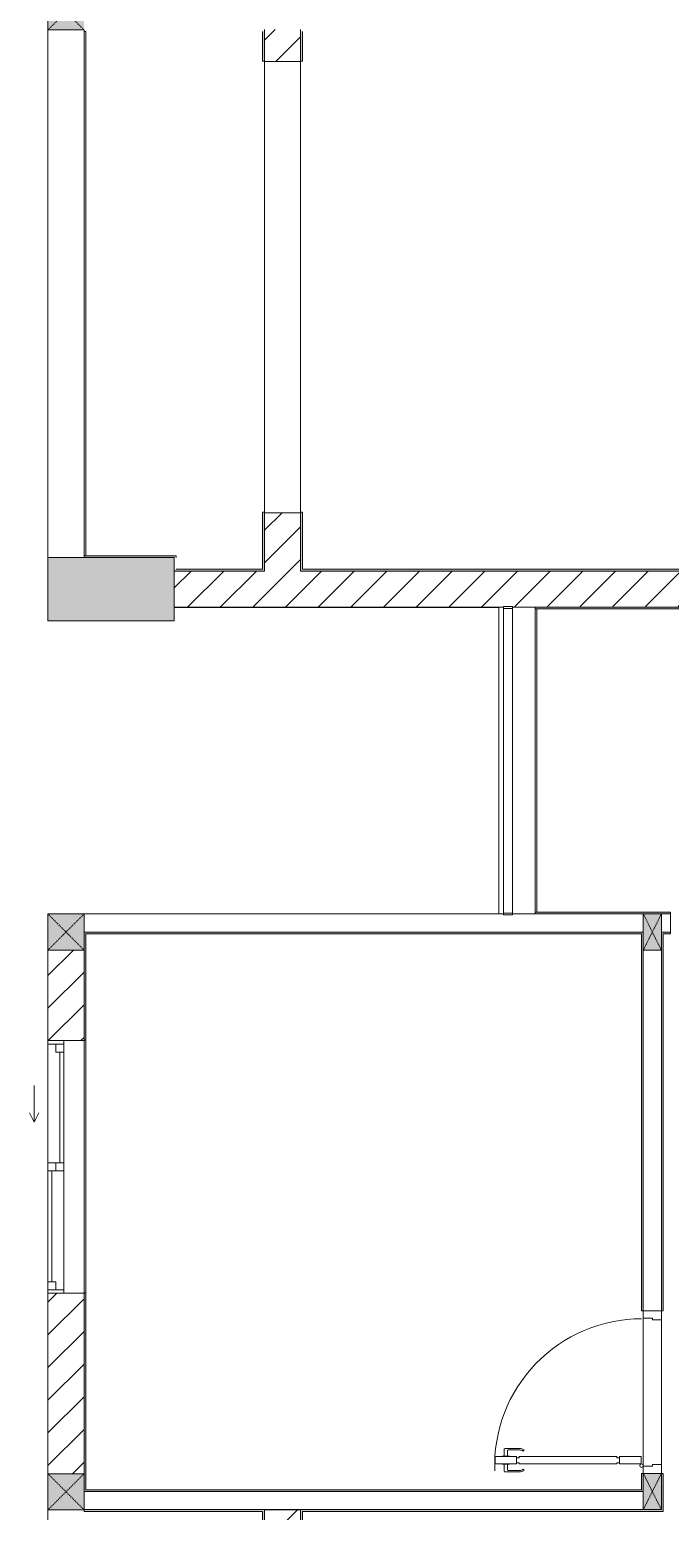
# Model space of a CAD drawing. Header units: millimetres. Extents: x 41758 to 237109, y 3795 to 78637.
# Drawn here: x 143306 to 146858, y 56627 to 64837 of the extents above; entities that cross this region are included whole.
import ezdxf

# ---------------------------------------------------------------- set-up
doc = ezdxf.new("R2010")
doc.units = ezdxf.units.MM
doc.linetypes.add('IMPORT-Dash _2_', pattern=[6, 3, -3])
for name, color, linetype, lineweight in [('A-DETL-GENF-7', 130, 'Continuous', 9), ('A-DOOR-2', 130, 'Continuous', 9), ('A-FLOR-1', 130, 'Continuous', 9), ('A-FLOR-HRAL-5', 130, 'Continuous', 9), ('A-GLAZ-3', 130, 'Continuous', 9), ('A-WALL-1', 130, 'Continuous', 9), ('A-WALL-PATT-3', 130, 'Continuous', 9), ('A_1404_dwg-1', 130, 'Continuous', 9), ('I-WALL', 130, 'Continuous', 9), ('I-WALL-1', 130, 'Continuous', 9), ('S-COLS-1', 130, 'Continuous', 9), ('S-COLS-2', 130, 'Continuous', 9), ('S-COLS-4', 130, 'Continuous', 9), ('S-COLS-7', 130, 'IMPORT-Dash _2_', 9), ('S-COLS-HDLN-1', 130, 'IMPORT-Dash _2_', 9)]:
    doc.layers.add(name, color=color, linetype=linetype, lineweight=lineweight)
pattern_1 = [(45, (0, 0), (-90.50967, 90.50967), [])]

# ---------------------------------------------------------------- blocks, each defined once
blk = doc.blocks.new('A_1404_dwg_NCV_TKTC_KET CAU_rvt-1-TKTC_MB HOÀN THIỆN SÀN TẦNG 3-4-4819833-KeyPlan-CH6')
at = {"layer": 'S-COLS-1'}
blk.add_hatch(color=256, dxfattribs=at).paths.add_polyline_path([(34352.6, 61561.9), (34352.6, 61911.9), (33652.6, 61911.9), (33652.6, 61561.9), (33852.6, 61561.9)])
at = {"layer": 'A-FLOR-1'}
for p, q in [((34352.6, 61635.3), (36152.6, 61635.3)), ((36152.5, 61635.3), (36152.5, 59936.9))]:
    blk.add_line(p, q, dxfattribs=at)
at = {"layer": 'S-COLS-2', "flags": 128}
blk.add_lwpolyline([(33852.6, 61911.9), (33652.6, 61911.9), (33652.6, 61561.9), (34352.6, 61561.9), (34352.6, 61836.9)], dxfattribs=at)
blk = doc.blocks.new('A_1404_dwg_DOOR_CW_01 CANH MO-PANEL KINH - DIW_01-900x2200-CỬA GỖ VÂN LAMINATE-553393-TKTC_MB HOÀN THIỆN SÀN TẦNG 3-4-4819840-KeyPlan-CH6')
at = {"layer": 'A-DETL-GENF-7'}
for p, q in [((105158.5, 29623.9), (105158.5, 29703.4)), ((105201.5, 29707.4), (105162.5, 29707.4)), ((105166.5, 29686.4), (105166.5, 29623.9)), ((105201.5, 29690.4), (105170.5, 29690.4)), ((105245.5, 29707.4), (105284.5, 29707.4)), ((105245.5, 29690.4), (105276.5, 29690.4)), ((105280.5, 29686.4), (105280.5, 29623.9)), ((105288.5, 29623.9), (105288.5, 29703.4)), ((105166.7, 29598.1), (105173.2, 29602.7)), ((105280.4, 29598.1), (105273.8, 29602.7))]:
    blk.add_line(p, q, dxfattribs=at)
at = {"layer": 'A-DETL-GENF-7', "flags": 128}
for points in [[(105203.5, 29758.9), (105243.5, 29758.9), (105243.5, 29638.9), (105203.5, 29638.9)], [(105201.5, 29679.2), (105203.5, 29679.2), (105203.5, 29718.7), (105201.5, 29718.7)], [(105237.5, 29082.9), (105243.5, 29082.9), (105243.5, 29624.9), (105237.5, 29624.9), (105237.5, 29638.9), (105209.5, 29638.9), (105209.5, 29624.9), (105203.5, 29624.9), (105203.5, 29082.9), (105209.5, 29082.9), (105209.5, 29068.9), (105237.5, 29068.9)], [(105245.5, 29679.2), (105243.5, 29679.2), (105243.5, 29718.7), (105245.5, 29718.7)], [(105243.5, 29068.9), (105203.5, 29068.9), (105203.5, 28948.9), (105243.5, 28948.9)]]:
    blk.add_lwpolyline(points, close=True, dxfattribs=at)
at = {"layer": 'A-DETL-GENF-7'}
blk.add_circle((105193.5, 28946.9), 10, dxfattribs=at)
for centre, radius, start, end in [((105193.5, 28946.9), 814, 360, 92), ((105162.5, 29703.4), 4, 90, 180), ((105170.5, 29686.4), 4, 90, 180), ((105276.5, 29686.4), 4, 0, 90), ((105284.5, 29703.4), 4, 0, 90), ((105203.5, 29623.9), 45, 180, 215), ((105203.5, 29623.9), 37, 180, 215), ((105243.5, 29623.9), 37, 325, 0), ((105243.5, 29623.9), 45, 325, 0)]:
    blk.add_arc(centre, radius, start, end, dxfattribs=at)
at = {"layer": 'A-DOOR-2'}
blk.add_line((105193.5, 28936.9), (105218.5, 28936.9), dxfattribs=at)
at = {"layer": 'A-DOOR-2', "flags": 128}
for points in [[(105150.5, 28836.9), (105200.5, 28836.9), (105200.5, 28886.9), (105190.5, 28886.9), (105190.5, 28936.9), (105150.5, 28936.9)], [(106000.5, 28836.9), (106050.5, 28836.9), (106050.5, 28936.9), (106010.5, 28936.9), (106010.5, 28886.9), (106000.5, 28886.9)]]:
    blk.add_lwpolyline(points, close=True, dxfattribs=at)
blk = doc.blocks.new('A_1404_dwg_Railing - 50 x 10mm-901205-TKTC_MB HOÀN THIỆN SÀN TẦNG 3-4-4819861-KeyPlan-CH6')
at = {"layer": 'A-FLOR-HRAL-5', "flags": 128}
blk.add_lwpolyline([(107527.5, 61566.9), (107477.5, 61566.9), (107477.5, 61556.9), (107527.5, 61556.9)], close=True, dxfattribs=at)
blk = doc.blocks.new('A_1404_dwg_Railing - Railing-1013286-TKTC_MB HOÀN THIỆN SÀN TẦNG 3-4-4819939-KeyPlan-CH6')
at = {"layer": 'A-FLOR-HRAL-5'}
for p, q in [((36177.6, 61630.3), (36177.6, 59941.5)), ((36227.6, 59941.5), (36227.6, 61630.3))]:
    blk.add_line(p, q, dxfattribs=at)
for p in [(-71299.9, 73.4), (-71299.9, -1625.4)]:
    blk.add_blockref('A_1404_dwg_Railing - 50 x 10mm-901205-TKTC_MB HOÀN THIỆN SÀN TẦNG 3-4-4819861-KeyPlan-CH6', p)
blk = doc.blocks.new('A_1404_dwg_G1_SOF - BO TRU - 100x200-745959-TKTC_MB HOÀN THIỆN SÀN TẦNG 3-4-4819847-KeyPlan-CH6')
at = {"layer": 'S-COLS-1'}
blk.add_hatch(color=256, dxfattribs=at).paths.add_polyline_path([(110752.6, 56636.9), (110752.6, 56836.9), (110652.6, 56836.9), (110652.6, 56636.9)])
at = {"layer": 'S-COLS-1', "flags": 128}
blk.add_lwpolyline([(110752.6, 56836.9), (110652.6, 56836.9), (110652.6, 56636.9), (110752.6, 56636.9)], close=True, dxfattribs=at)
at = {"layer": 'S-COLS-HDLN-1'}
for p, q in [((110752.6, 56836.9), (110652.6, 56636.9)), ((110652.6, 56836.9), (110752.6, 56636.9))]:
    blk.add_line(p, q, dxfattribs=at)
blk = doc.blocks.new('A_1404_dwg_NCV_TKTC_TANG 3 - 4_rvt-1-TKTC_MB HOÀN THIỆN SÀN TẦNG 3-4-4819943-KeyPlan-CH6')
at = {"layer": 'A-WALL-PATT-3'}
h = blk.add_hatch(color=256, dxfattribs=at)
h.paths.add_polyline_path([(34842.6, 61836.9), (34852.6, 61836.9), (34852.6, 62162.4), (34842.6, 62160.3), (34842.6, 61846.9)])
h.paths.add_polyline_path([(34852.6, 64662.4), (34852.6, 64826.9), (34842.6, 64826.9), (34842.6, 64662.4)])
h = blk.add_hatch(color=256, dxfattribs=at)
h.paths.add_polyline_path([(35052.6, 61846.9), (35062.6, 61846.9), (35062.6, 62162.4), (35052.6, 62160.3)])
h.paths.add_polyline_path([(35062.6, 64662.4), (35062.6, 64826.9), (35052.6, 64826.9), (35052.6, 64662.4)])
for points in [[(33852.6, 61911.9), (34362.6, 61911.9), (34362.6, 61921.9), (33852.6, 61921.9)], [(34842.6, 61836.9), (34842.6, 61846.9), (34352.6, 61846.9), (34352.6, 61836.9)], [(35062.6, 61836.9), (37552.6, 61836.9), (37552.6, 61846.9), (35052.6, 61846.9), (35052.6, 61836.9)], [(37542.6, 61626.9), (37552.6, 61626.9), (37552.6, 61636.9), (36352.6, 61636.9), (36352.6, 61626.9)], [(36942.6, 59826.9), (36952.6, 59826.9), (36952.6, 59836.9), (33852.6, 59836.9), (33852.6, 59826.9), (36477.5, 59826.9)], [(33862.6, 56736.9), (36952.6, 56736.9), (36952.6, 56746.9), (33862.6, 56746.9)], [(34842.6, 56626.9), (34852.6, 56626.9), (34852.6, 56636.9), (33852.6, 56635.3), (33852.6, 56626.9), (34352.6, 56626.9)], [(35062.6, 56626.9), (37052.6, 56626.9), (37052.6, 56636.9), (35052.6, 56635.3), (35052.6, 56626.9)]]:
    blk.add_hatch(color=256, dxfattribs=at).paths.add_polyline_path(points)
h = blk.add_hatch(color=256, dxfattribs=at)
h.paths.add_polyline_path([(37052.6, 59936.9), (37102.6, 59936.9), (37102.6, 59946.9), (36352.6, 59946.9), (36352.6, 59936.9), (36952.6, 59936.9)])
h.paths.add_polyline_path([(38052.6, 59936.9), (38052.6, 59946.9), (38002.6, 59946.9), (38002.6, 59936.9), (38042.6, 59936.9)])
h = blk.add_hatch(color=256, dxfattribs=at)
h.paths.add_polyline_path([(33862.6, 56736.9), (33862.6, 57837.4), (33852.6, 57835.3), (33852.6, 56736.9)])
h.paths.add_polyline_path([(33862.6, 59237.4), (33862.6, 59826.9), (33852.6, 59826.9), (33852.6, 59237.4)])
h = blk.add_hatch(color=256, dxfattribs=at)
h.paths.add_polyline_path([(36952.6, 56746.9), (36952.6, 56837.3), (36942.6, 56832.5), (36942.6, 56746.9)])
h.paths.add_polyline_path([(36952.6, 57737.3), (36952.6, 59826.9), (36942.6, 59826.9), (36942.6, 57737.3)])
h = blk.add_hatch(color=256, dxfattribs=at)
h.paths.add_polyline_path([(37062.6, 56626.9), (37062.6, 56837.3), (37052.6, 56836.9), (37052.6, 56626.9)])
h.paths.add_polyline_path([(37062.6, 57737.3), (37062.6, 59836.9), (37052.6, 59836.9), (37052.6, 57737.3)])
h = blk.add_hatch(color=256, dxfattribs=at)
h.paths.add_polyline_path([(38002.6, 59826.9), (38042.6, 59826.9), (38042.6, 59836.9), (38002.6, 59836.9)])
h.paths.add_polyline_path([(37062.6, 59826.9), (37102.6, 59826.9), (37102.6, 59836.9), (37062.6, 59836.9)])
h = blk.add_hatch(color=256, dxfattribs=at)
h.paths.add_polyline_path([(34852.6, 53636.9), (34852.6, 53962.4), (34842.6, 53960.3), (34842.6, 53636.9)])
h.paths.add_polyline_path([(34842.6, 56462.4), (34852.6, 56462.4), (34852.6, 56626.9), (34842.6, 56626.9)])
h = blk.add_hatch(color=256, dxfattribs=at)
h.paths.add_polyline_path([(35062.6, 53646.9), (35062.6, 53962.4), (35052.6, 53960.3), (35052.6, 53646.9)])
h.paths.add_polyline_path([(35052.6, 56462.4), (35062.6, 56462.4), (35062.6, 56626.9), (35052.6, 56626.9)])
at = {"layer": 'A-FLOR-1'}
for p, q in [((33852.6, 64835.3), (33852.6, 64826.9)), ((34852.6, 64826.9), (34852.6, 64836.9)), ((35052.6, 64836.9), (35052.6, 64826.9)), ((34852.6, 62160.3), (35052.6, 62160.3)), ((34352.6, 61911.9), (34352.6, 61846.9))]:
    blk.add_line(p, q, dxfattribs=at)
at = {"layer": 'A-FLOR-1', "flags": 128}
for points in [[(34852.6, 62162.4), (34852.6, 64660.3), (34852.6, 64662.4)], [(35052.6, 64662.4), (35052.6, 62162.4), (35052.6, 64660.3), (34852.6, 64660.3)]]:
    blk.add_lwpolyline(points, dxfattribs=at)
for points in [[(36952.6, 56877.3), (36952.6, 57697.3)], [(37052.6, 57687.3), (37052.6, 56887.3)]]:
    blk.add_lwpolyline(points, close=True, dxfattribs=at)
at = {"layer": 'A-WALL-1'}
for p, q in [((36227.6, 61636.9), (36352.6, 61636.9)), ((36352.6, 61626.9), (36352.6, 59946.9)), ((33852.6, 59936.9), (33852.6, 59836.9)), ((36177.6, 59936.9), (33852.6, 59936.9)), ((36952.6, 59936.9), (36227.6, 59936.9)), ((37102.6, 59936.9), (37052.6, 59936.9)), ((37102.6, 59836.9), (37102.6, 59936.9)), ((33852.6, 59836.9), (36952.6, 59836.9)), ((37052.6, 59836.9), (37062.6, 59836.9)), ((37062.6, 59836.9), (37102.6, 59836.9)), ((37052.6, 59736.5), (36952.6, 59736.5)), ((36952.6, 59736.5), (36952.6, 57737.3)), ((37052.6, 57737.3), (37052.6, 59736.5)), ((36952.6, 57737.3), (37052.6, 57737.3)), ((36952.6, 56877.3), (36952.6, 57697.3)), ((37052.6, 57687.3), (37052.6, 56887.3)), ((37052.6, 56837.3), (36952.6, 56837.3)), ((33852.6, 56736.9), (33852.6, 56636.9)), ((36952.6, 56736.9), (33852.6, 56736.9)), ((33852.6, 56636.9), (36952.6, 56636.9))]:
    blk.add_line(p, q, dxfattribs=at)
at = {"layer": 'A-WALL-1', "flags": 128}
blk.add_lwpolyline([(36152.6, 59936.9), (36152.6, 61636.9), (36177.6, 61636.9)], dxfattribs=at)
at = {"layer": 'I-WALL'}
for p, q in [((36362.6, 61626.9), (36362.6, 59946.9)), ((37052.6, 59936.9), (37102.6, 59936.9)), ((37102.6, 59836.9), (37062.6, 59836.9)), ((36952.6, 57737.3), (36952.6, 59736.5)), ((37052.6, 59736.5), (37052.6, 57737.3)), ((33852.6, 57837.4), (33852.6, 59237.4)), ((33862.6, 59237.4), (33862.6, 57837.4))]:
    blk.add_line(p, q, dxfattribs=at)
at = {"layer": 'I-WALL', "flags": 128}
blk.add_lwpolyline([(33852.6, 61921.9), (33852.6, 64826.9), (33862.6, 64826.9), (33862.6, 61921.9)], dxfattribs=at)
at = {"layer": 'I-WALL-1'}
for p, q in [((36952.6, 59836.9), (33852.6, 59836.9)), ((37062.6, 59836.9), (37052.6, 59836.9)), ((33852.6, 56835.3), (33852.6, 56736.9))]:
    blk.add_line(p, q, dxfattribs=at)
at = {"layer": 'I-WALL-1', "flags": 128}
for points in [[(34842.6, 64826.9), (34842.6, 64662.4), (34852.6, 64662.4), (34852.6, 64826.9)], [(35052.6, 64826.9), (35052.6, 64662.4), (35062.6, 64662.4), (35062.6, 64826.9)], [(34352.6, 61846.9), (34352.6, 61836.9), (34842.6, 61836.9), (34852.6, 61836.9), (34852.6, 62162.4), (34842.6, 62162.4), (34842.6, 61846.9), (34362.6, 61846.9)], [(34362.6, 61911.9), (34362.6, 61921.9), (33852.6, 61921.9), (33852.6, 61911.9), (34352.6, 61911.9)], [(38052.6, 61561.9), (38042.6, 61561.9), (37552.6, 61561.9), (37552.6, 61626.9), (37552.6, 61636.9), (36352.6, 61636.9), (36352.6, 61626.9), (37542.6, 61626.9), (37542.6, 61561.9), (37542.6, 61551.9), (38042.6, 61551.9), (38042.6, 61436.9), (38052.6, 61436.9)], [(37102.6, 59936.9), (37102.6, 59946.9), (36352.6, 59946.9), (36352.6, 59936.9), (36952.6, 59936.9)], [(33852.6, 59836.9), (33852.6, 59826.9), (33852.6, 59736.9)], [(33852.6, 59736.9), (33852.6, 59237.4), (33862.6, 59237.4), (33862.6, 59826.9), (36942.6, 59826.9), (36942.6, 57737.3), (36952.6, 57737.3)], [(37052.6, 57737.3), (37062.6, 57737.3), (37062.6, 59826.9), (37102.6, 59826.9), (37102.6, 59836.9)], [(36952.6, 56837.3), (36942.6, 56837.3), (36942.6, 56746.9), (33862.6, 56746.9), (33862.6, 57837.4), (33852.6, 57837.4), (33852.6, 56835.3)], [(36952.6, 56636.9), (35052.6, 56636.9), (35052.6, 56626.9), (35052.6, 56462.4), (35062.6, 56462.4), (35062.6, 56626.9), (37052.6, 56626.9), (37062.6, 56626.9), (37062.6, 56837.3), (37052.6, 56837.3)], [(33852.6, 56736.9), (33862.6, 56736.9), (36952.6, 56736.9)], [(34852.6, 56626.9), (34852.6, 56636.9), (33852.6, 56636.9)], [(33852.6, 56635.3), (33852.6, 56626.9), (34842.6, 56626.9), (34842.6, 56462.4), (34852.6, 56462.4), (34852.6, 56626.9)]]:
    blk.add_lwpolyline(points, dxfattribs=at)
blk.add_lwpolyline([(38862.6, 61846.9), (38862.6, 61911.9), (38862.6, 61921.9), (37552.6, 61921.9), (37542.6, 61921.9), (37542.6, 61846.9), (35062.6, 61846.9), (35062.6, 62162.4), (35052.6, 62162.4), (35052.6, 61846.9), (35052.6, 61836.9), (37552.6, 61836.9), (37552.6, 61846.9), (37552.6, 61911.9), (38852.6, 61911.9), (38852.6, 61836.9), (38862.6, 61836.9), (41842.6, 61836.9), (41852.6, 61836.9), (41852.6, 63596.9), (41842.6, 63596.9), (41842.6, 61846.9)], close=True, dxfattribs=at)
for name, p in [('A_1404_dwg_Railing - Railing-1013286-TKTC_MB HOÀN THIỆN SÀN TẦNG 3-4-4819939-KeyPlan-CH6', (0, 0)), ('A_1404_dwg_G1_SOF - BO TRU - 100x200-745959-TKTC_MB HOÀN THIỆN SÀN TẦNG 3-4-4819847-KeyPlan-CH6', (-73700, 3100)), ('A_1404_dwg_G1_SOF - BO TRU - 100x200-745959-TKTC_MB HOÀN THIỆN SÀN TẦNG 3-4-4819847-KeyPlan-CH6', (-73700, 0))]:
    blk.add_blockref(name, p)
at = {"rotation": 90}
blk.add_blockref('A_1404_dwg_DOOR_CW_01 CANH MO-PANEL KINH - DIW_01-900x2200-CỬA GỖ VÂN LAMINATE-553393-TKTC_MB HOÀN THIỆN SÀN TẦNG 3-4-4819840-KeyPlan-CH6', (65889.5, -48313.2), dxfattribs=at)
blk = doc.blocks.new('A_1404_dwg_1_FAMILY RVT - W01-WxH 1400x1400xmm-389822-TKTC_MB HOÀN THIỆN SÀN TẦNG 3-4-4819949-KeyPlan-CH6')
at = {"layer": 'A-GLAZ-3'}
for p, q in [((50000.9, 78313.1), (50204.1, 78313.1)), ((49052.5, 78236.9), (49052.5, 78036.9)), ((49071.5, 78236.9), (49071.5, 78148)), ((49116, 78214.7), (49730.3, 78214.7)), ((49730.3, 78236.9), (49774.7, 78236.9)), ((49774.7, 78192.5), (49730.3, 78192.5)), ((49774.7, 78170.3), (50389, 78170.3)), ((50433.4, 78236.9), (50433.4, 78148))]:
    blk.add_line(p, q, dxfattribs=at)
at = {"layer": 'A-GLAZ-3', "flags": 128}
for points in [[(50051.7, 78338.5), (50000.9, 78313.1), (50051.7, 78287.7)], [(50452.5, 78036.9), (50452.5, 78236.9), (49052.5, 78236.9), (49116, 78236.9)], [(49730.3, 78148), (49730.3, 78236.9), (49116, 78236.9), (49116, 78192.5), (49071.5, 78192.5)], [(49774.7, 78148), (49774.7, 78236.9), (50433.4, 78236.9), (50452.5, 78236.9)], [(50433.4, 78192.5), (50389, 78192.5), (50389, 78148)], [(49052.5, 78148), (49071.5, 78148), (49730.3, 78148), (49774.7, 78148), (50389, 78148), (50452.5, 78148)]]:
    blk.add_lwpolyline(points, dxfattribs=at)
blk = doc.blocks.new('A_1404_dwg_G1_SOF - BO TRU - 200x200-V8-TKTC_MB HOÀN THIỆN SÀN TẦNG 3-4-4819987-KeyPlan-CH6')
at = {"layer": 'S-COLS-7'}
blk.add_hatch(color=256, dxfattribs=at).paths.add_polyline_path([(46552.7, 71511.9), (46752.6, 71511.9), (46752.6, 71711.9), (46552.6, 71711.9), (46552.6, 71511.9)])
at = {"layer": 'S-COLS-4', "flags": 128}
blk.add_lwpolyline([(46752.6, 71711.9), (46552.6, 71711.9), (46552.6, 71511.9), (46752.6, 71511.9)], dxfattribs=at)
at = {"layer": 'S-COLS-HDLN-1'}
for p, q in [((46752.6, 71711.9), (46552.6, 71511.9)), ((46552.6, 71711.9), (46752.6, 71511.9))]:
    blk.add_line(p, q, dxfattribs=at)
blk = doc.blocks.new('A_1404_dwg-4819832-KeyPlan-CH6')
at = {"layer": 'A-WALL-PATT-3'}
h = blk.add_hatch(dxfattribs=at)
h.set_pattern_fill('FP_41', color=256, style=0, pattern_type=2)
h.set_pattern_definition(pattern_1)
h.paths.add_polyline_path([(35052.6, 61836.9), (35052.6, 62160.3), (34852.6, 62160.3), (34852.6, 61836.9)])
h.paths.add_polyline_path([(34852.6, 64660.3), (35052.6, 64662.4), (35052.6, 64836.9), (34852.6, 64836.9), (34852.6, 64662.4)])
h = blk.add_hatch(dxfattribs=at)
h.set_pattern_fill('FP_41', color=256, style=0, pattern_type=2)
h.set_pattern_definition(pattern_1)
h.paths.add_polyline_path([(36177.6, 61636.9), (36177.6, 61640.3), (37552.6, 61640.3), (37552.6, 61836.9), (34352.6, 61836.9), (34352.6, 61636.9), (36154.1, 61636.9)])
h = blk.add_hatch(dxfattribs=at)
h.set_pattern_fill('FP_41', color=256, style=0, pattern_type=2)
h.set_pattern_definition(pattern_1)
h.paths.add_polyline_path([(33852.6, 56835.3), (33852.6, 57835.3), (33652.6, 57835.3), (33652.6, 56835.3)])
h.paths.add_polyline_path([(33652.6, 59235.3), (33852.6, 59237.4), (33852.6, 59736.9), (33652.6, 59736.9), (33652.6, 59237.4)])
h = blk.add_hatch(dxfattribs=at)
h.set_pattern_fill('FP_41', color=256, style=0, pattern_type=2)
h.set_pattern_definition(pattern_1)
h.paths.add_polyline_path([(35052.6, 53636.9), (35052.6, 53960.3), (34852.6, 53960.3), (34852.6, 53636.9)])
h.paths.add_polyline_path([(35052.4, 56460.3), (35052.6, 56462.4), (35052.6, 56635.3), (34852.6, 56635.3), (34852.6, 56460.3)])
at = {"layer": 'A-WALL-1'}
for p, q in [((33652.6, 61911.9), (33652.6, 64835.3)), ((34352.6, 61836.9), (34352.6, 61636.9)), ((34352.6, 61636.9), (36152.6, 61636.9)), ((33652.6, 59736.9), (33652.6, 59235.3)), ((33652.6, 57835.3), (33652.6, 56835.3)), ((33652.6, 53711.9), (33652.6, 56635.3)), ((35052.6, 56635.3), (34852.6, 56635.3))]:
    blk.add_line(p, q, dxfattribs=at)
for name, p in [('A_1404_dwg_NCV_TKTC_KET CAU_rvt-1-TKTC_MB HOÀN THIỆN SÀN TẦNG 3-4-4819833-KeyPlan-CH6', (0, 0)), ('A_1404_dwg_NCV_TKTC_TANG 3 - 4_rvt-1-TKTC_MB HOÀN THIỆN SÀN TẦNG 3-4-4819943-KeyPlan-CH6', (0, 0)), ('A_1404_dwg_G1_SOF - BO TRU - 200x200-V8-TKTC_MB HOÀN THIỆN SÀN TẦNG 3-4-4819987-KeyPlan-CH6', (-12900, -6676.6)), ('A_1404_dwg_G1_SOF - BO TRU - 200x200-V8-TKTC_MB HOÀN THIỆN SÀN TẦNG 3-4-4819987-KeyPlan-CH6', (-12900, -11775)), ('A_1404_dwg_G1_SOF - BO TRU - 200x200-V8-TKTC_MB HOÀN THIỆN SÀN TẦNG 3-4-4819987-KeyPlan-CH6', (-12900, -14876.6))]:
    blk.add_blockref(name, p)
at = {"rotation": 89.9999999999999}
blk.add_blockref('A_1404_dwg_1_FAMILY RVT - W01-WxH 1400x1400xmm-389822-TKTC_MB HOÀN THIỆN SÀN TẦNG 3-4-4819949-KeyPlan-CH6', (111889.5, 8782.8), dxfattribs=at)

msp = doc.modelspace()

# ---------------------------------------------------------------- block references
at = {"layer": 'A_1404_dwg-1'}
msp.add_blockref('A_1404_dwg-4819832-KeyPlan-CH6', (109755.1, 0), dxfattribs=at)

doc.saveas('drawing.dxf')
